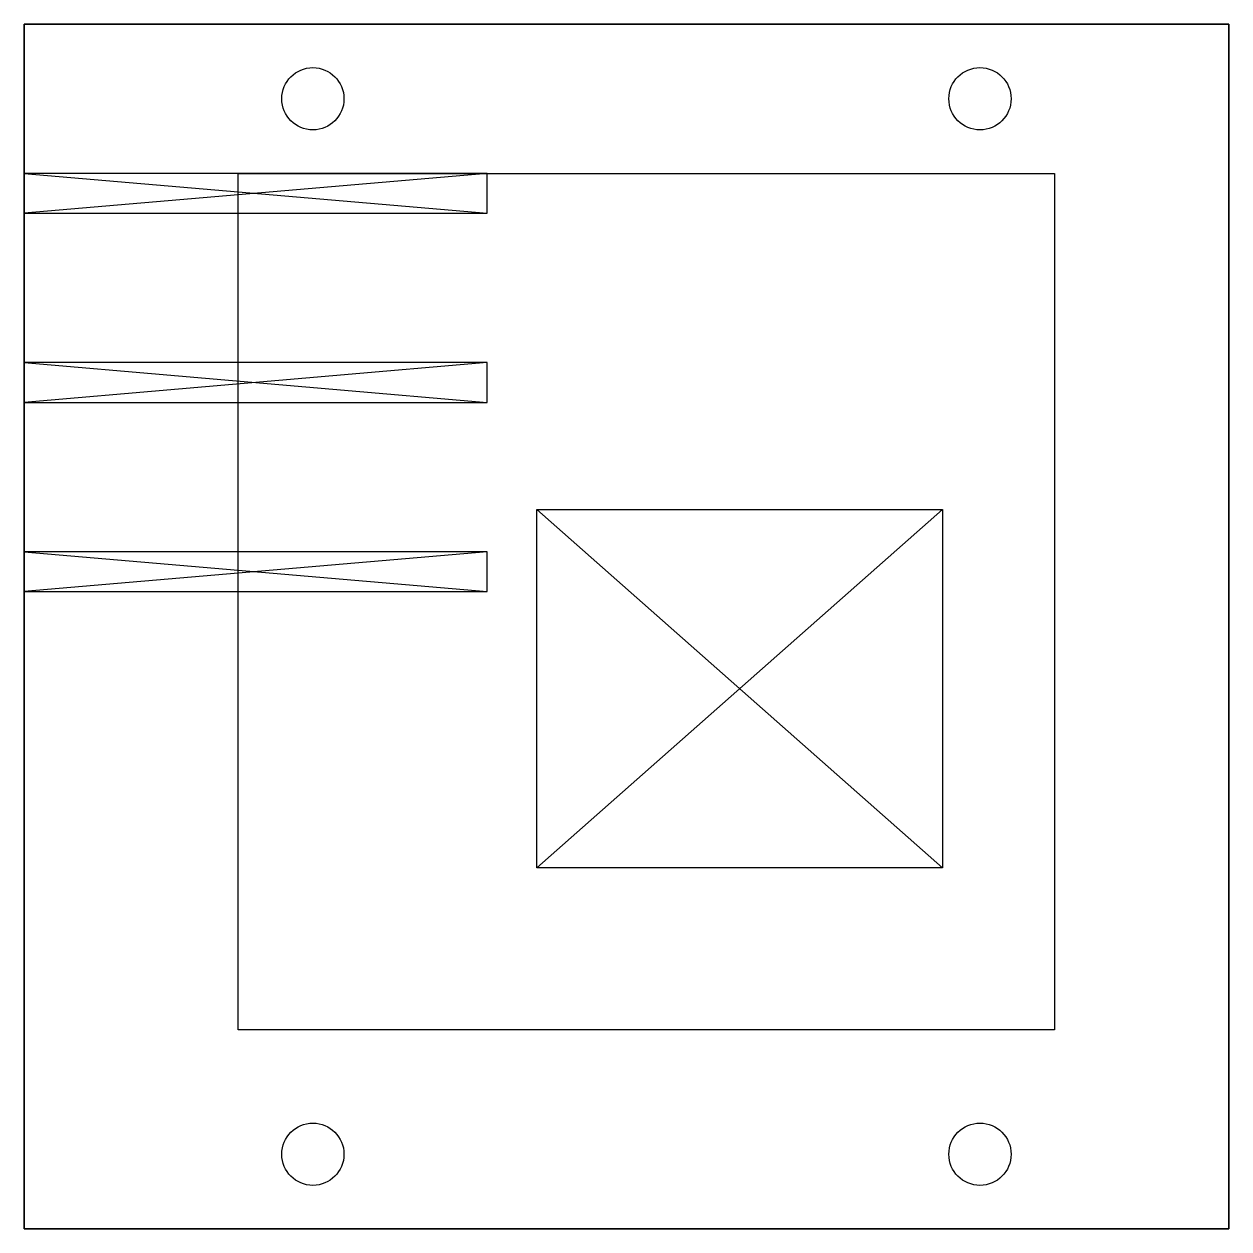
# Model space of a CAD drawing. Header units: millimetres. Extents: x 0 to 48.4, y 0 to 48.4.
import ezdxf

# ---------------------------------------------------------------- set-up
doc = ezdxf.new("R2010")
doc.units = ezdxf.units.MM
doc.layers.get('0').update_dxf_attribs({"linetype": 'CONTINUOUS'})

msp = doc.modelspace()

# ---------------------------------------------------------------- linework, layer by layer
for p, q in [((0, 48.4), (0, 0)), ((48.4, 48.4), (0, 48.4)), ((48.4, 0), (48.4, 48.4)), ((18.6, 42.4), (0, 42.4)), ((0, 42.4), (0, 40.8)), ((0, 42.4), (18.6, 40.8)), ((18.6, 42.4), (0, 40.8)), ((18.6, 40.8), (18.6, 42.4)), ((0, 40.8), (18.6, 40.8)), ((18.6, 34.8), (0, 34.8)), ((0, 34.8), (0, 33.2)), ((0, 34.8), (18.6, 33.2)), ((18.6, 34.8), (0, 33.2)), ((18.6, 33.2), (18.6, 34.8)), ((0, 33.2), (18.6, 33.2)), ((20.6, 28.9), (36.9, 28.9)), ((20.6, 14.5), (20.6, 28.9)), ((20.6, 28.9), (36.9, 14.5)), ((20.6, 14.5), (36.9, 28.9)), ((36.9, 28.9), (36.9, 14.5)), ((18.6, 27.2), (0, 27.2)), ((0, 27.2), (0, 25.6)), ((0, 27.2), (18.6, 25.6)), ((18.6, 27.2), (0, 25.6)), ((18.6, 25.6), (18.6, 27.2)), ((0, 25.6), (18.6, 25.6)), ((36.9, 14.5), (20.6, 14.5)), ((0, 0), (48.4, 0))]:
    msp.add_line(p, q)
for points in [[(0, 0), (0, 48.4), (48.4, 48.4), (48.4, 0)], [(8.6, 8), (8.6, 42.4), (41.4, 42.4), (41.4, 8)]]:
    msp.add_lwpolyline(points, close=True)
for centre in [(11.6, 45.4), (11.6, 45.4), (38.4, 45.4), (38.4, 45.4), (11.6, 3), (11.6, 3), (38.4, 3), (38.4, 3)]:
    msp.add_circle(centre, 1.25)

doc.saveas('drawing.dxf')
